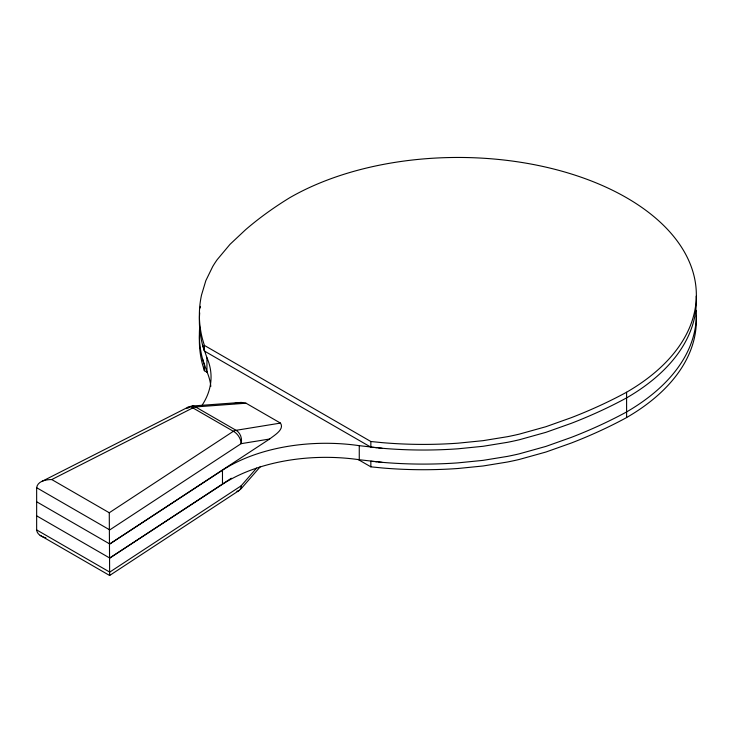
<?xml version="1.0" encoding="UTF-8"?>
<svg xmlns="http://www.w3.org/2000/svg" width="733" height="733" viewBox="0 0 733 733"><rect width="100%" height="100%" fill="white"/><g stroke="black" fill="none" stroke-linecap="round" stroke-linejoin="round"><path stroke-width="1.1" d="M45.886 537.857C41.964 536.831 36.952 534.522 36.65 529.913L36.65 487.711C37.63 481.013 46.133 479.529 51.75 479.547L192.852 407.896A10.335 5.965 -60 0 1 195.564 406.934L246.031 403.214L280.464 423.088C284.862 429.501 273.922 435.512 269.625 439.021L109.748 543.978L36.65 501.775M256.568 468.112L241.12 485.869A10.335 6.34 56.7 0 1 236.924 491.238M241.258 488.581L260.499 466.463M109.428 574.278L109.657 575.405L109.263 512.752L233.36 431.288A10.335 5.965 -60 0 1 236.081 430.317L280.464 423.088M109.748 543.978L222.475 470.21A137.831 79.576 0 0 1 359.262 445.664L382.076 448.257A280.079 161.7 0 0 0 458.043 448.798L483.065 446.287L507.474 442.32A216.098 124.757 0 0 0 519.33 439.754L545.948 432.323L571.218 423.353A428.109 247.168 0 0 0 626.614 397.872A238.179 137.511 0 0 0 696.231 296.224M36.65 515.84L109.748 558.042L231.335 478.228M109.748 558.042L222.475 484.275A137.831 79.576 0 0 1 359.262 459.728L382.076 462.321A280.079 161.7 0 0 0 458.043 462.862L483.065 460.361L507.474 456.384A216.098 124.757 0 0 0 519.33 453.819L545.948 446.397L571.218 437.418A428.109 247.168 0 0 0 626.614 411.937M238.848 490.679L109.629 575.487L40.141 535.365M42.102 481.315L188.024 407.2M234.047 403.544L241.423 402.417L246.031 403.214M269.625 439.021L241.12 443.667L109.748 529.904L36.65 487.711M458.043 468.488L483.065 465.986L507.474 462.01A216.098 124.757 0 0 0 519.33 459.444L545.948 452.023L571.218 443.053A428.109 247.168 0 0 0 626.614 417.563L626.587 392.228A428.109 247.168 0 0 1 571.19 417.709L545.948 426.698L519.33 434.119A216.098 124.757 0 0 1 507.474 436.694L483.065 440.661L458.043 443.172A280.079 161.7 0 0 1 382.076 442.631L370.852 441.513L204.37 345.399L202.445 338.921A280.079 161.7 0 0 1 201.511 295.06L205.845 280.611L212.726 266.519A216.098 124.757 0 0 1 217.179 259.674L230.034 244.309L245.573 229.722A428.099 247.158 0 0 1 289.755 197.708A238.179 137.511 0 0 1 626.587 197.754A238.179 137.511 0 0 1 626.623 392.201M240.919 402.435L192.147 406.027M382.076 448.257L379.969 448.074M381.371 462.266L382.076 462.321M379.969 462.138L380.674 462.202M378.567 447.936L379.263 448M378.567 462.01L379.263 462.074M376.46 447.735L377.156 447.808M376.46 461.799L377.156 461.872M375.058 447.597L375.754 447.671M375.058 461.662L375.754 461.735M374.352 447.524L372.95 447.377M374.352 461.588L372.95 461.442M371.558 447.222L372.254 447.295M371.558 461.286L372.254 461.369M357.97 459.399L370.852 466.839L382.076 467.947A280.079 161.7 0 0 0 458.043 468.488M199.697 332.553A280.079 161.7 0 0 0 202.436 364.237L204.37 370.715L207.338 372.437M51.75 479.547L109.263 512.752M36.65 529.913L109.748 572.106L241.12 485.869A10.335 3.674 41 0 1 240.277 489.195M210.811 386.41A137.831 79.576 0 0 0 206.935 371.787L206.935 357.722L202.445 344.547A280.079 161.7 0 0 1 199.697 312.854M206.935 371.787L202.445 358.611A280.079 161.7 0 0 1 199.697 326.927M204.232 350.621L203.591 348.596M204.232 364.686L203.591 362.67M203.462 348.193L202.445 344.547M203.462 362.258L202.445 358.611M370.852 441.513L370.852 447.148L204.37 351.025L204.37 345.399M370.852 461.213L370.852 466.839M359.262 445.664L359.262 459.728M222.475 470.21L222.475 484.275M204.37 365.089L204.37 370.715M206.935 357.722A137.831 79.576 0 0 1 201.657 405.899M696.231 310.288A238.179 137.511 0 0 1 626.623 411.9M200.228 307.979A280.079 161.7 0 0 1 200.466 306.357M696.231 315.923A238.179 137.511 0 0 1 626.623 417.526M186.787 408.483A10.335 5.571 63.1 0 1 192.852 407.896L233.36 431.288A10.335 6.34 56.7 0 1 241.12 443.667A10.335 8.1 80.7 0 0 236.081 430.317L195.564 406.934A10.335 7.394 85.8 0 0 188.069 408.125"/></g></svg>
